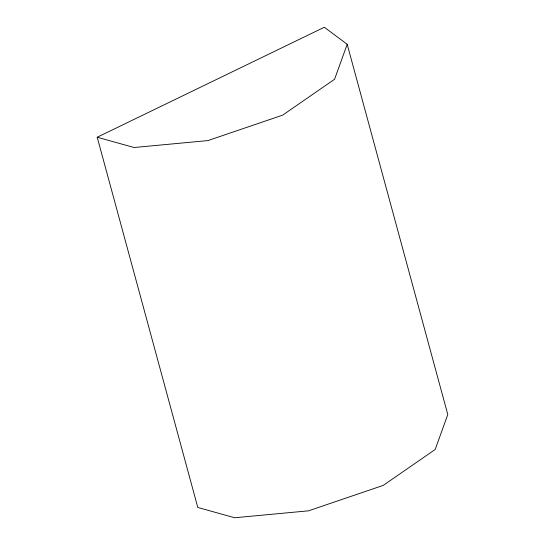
<?xml version="1.0" encoding="UTF-8"?>
<svg xmlns="http://www.w3.org/2000/svg" width="545" height="545" viewBox="0 0 545 545"><rect width="100%" height="100%" fill="white"/><g stroke="black" fill="none" stroke-linecap="round" stroke-linejoin="round"><path stroke-width="0.82" d="M347.199 44.309L334.582 79.25L282.657 115.145L207.911 140.59L134.07 147.511L97.208 137.231L197.801 507.47L234.663 517.75L308.504 510.829L383.251 485.384L435.176 449.489L447.792 414.547L347.199 44.309L324.329 27.25L97.208 137.231"/></g></svg>
